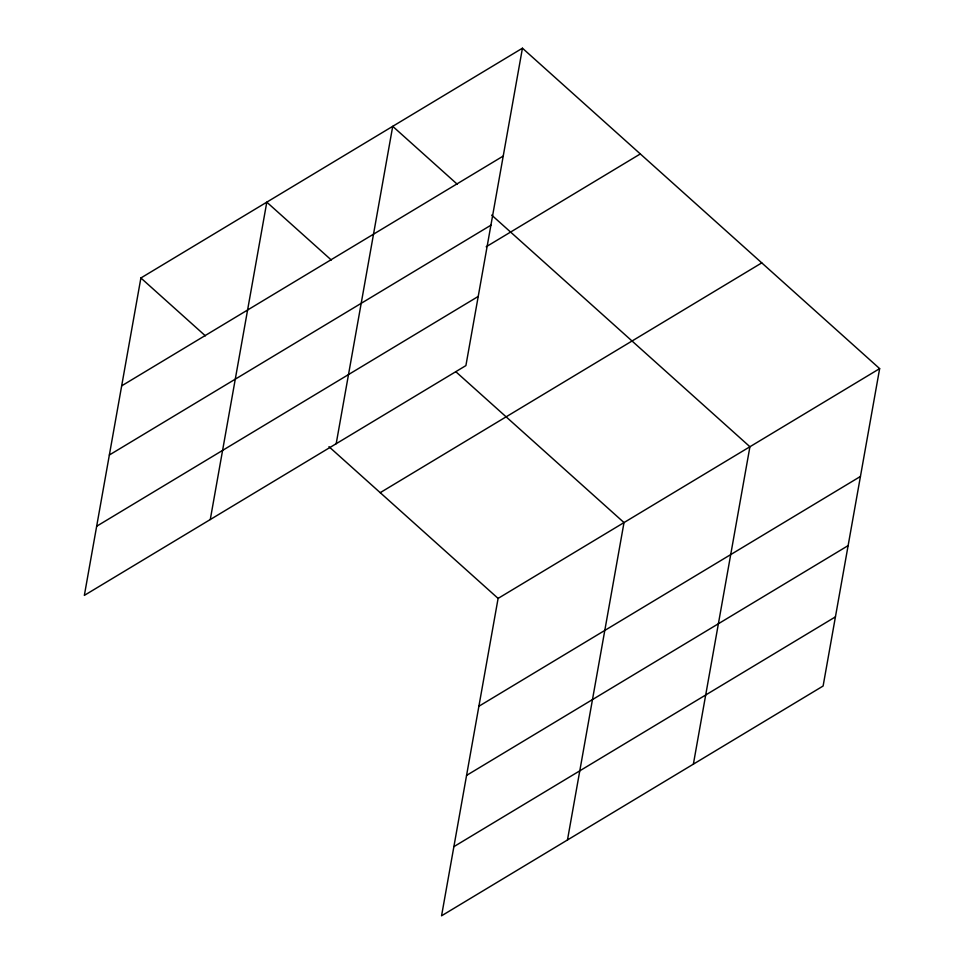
<?xml version="1.0" encoding="UTF-8"?>
<svg xmlns="http://www.w3.org/2000/svg" width="964" height="964" viewBox="0 0 964 964"><rect width="100%" height="100%" fill="white"/><g stroke="black" fill="none" stroke-linecap="round" stroke-linejoin="round"><path stroke-width="1.45" d="M522.44 48.2L140.889 277.981L84.35 595.378L465.901 365.597L522.44 48.2L879.65 368.622L823.111 686.019L441.56 915.8L498.099 598.403L879.65 368.622M210.273 519.548L266.799 202.163L331.303 260.015M336.183 443.729L392.722 126.332L457.213 184.184M567.471 839.969L624.009 522.572L455.984 371.863M693.381 764.139L749.92 446.742L491.688 215.105M121.681 385.841L503.232 156.06M109.366 454.996L490.917 225.202M486.181 246.772L640.325 153.939M96.677 526.236L478.228 296.442M380.214 492.664L761.765 262.883M478.879 706.263L860.43 476.469M466.564 775.405L848.115 545.624M453.875 846.657L835.427 616.864M140.889 277.981L205.392 335.846M328.965 446.694L498.099 598.403"/></g></svg>
